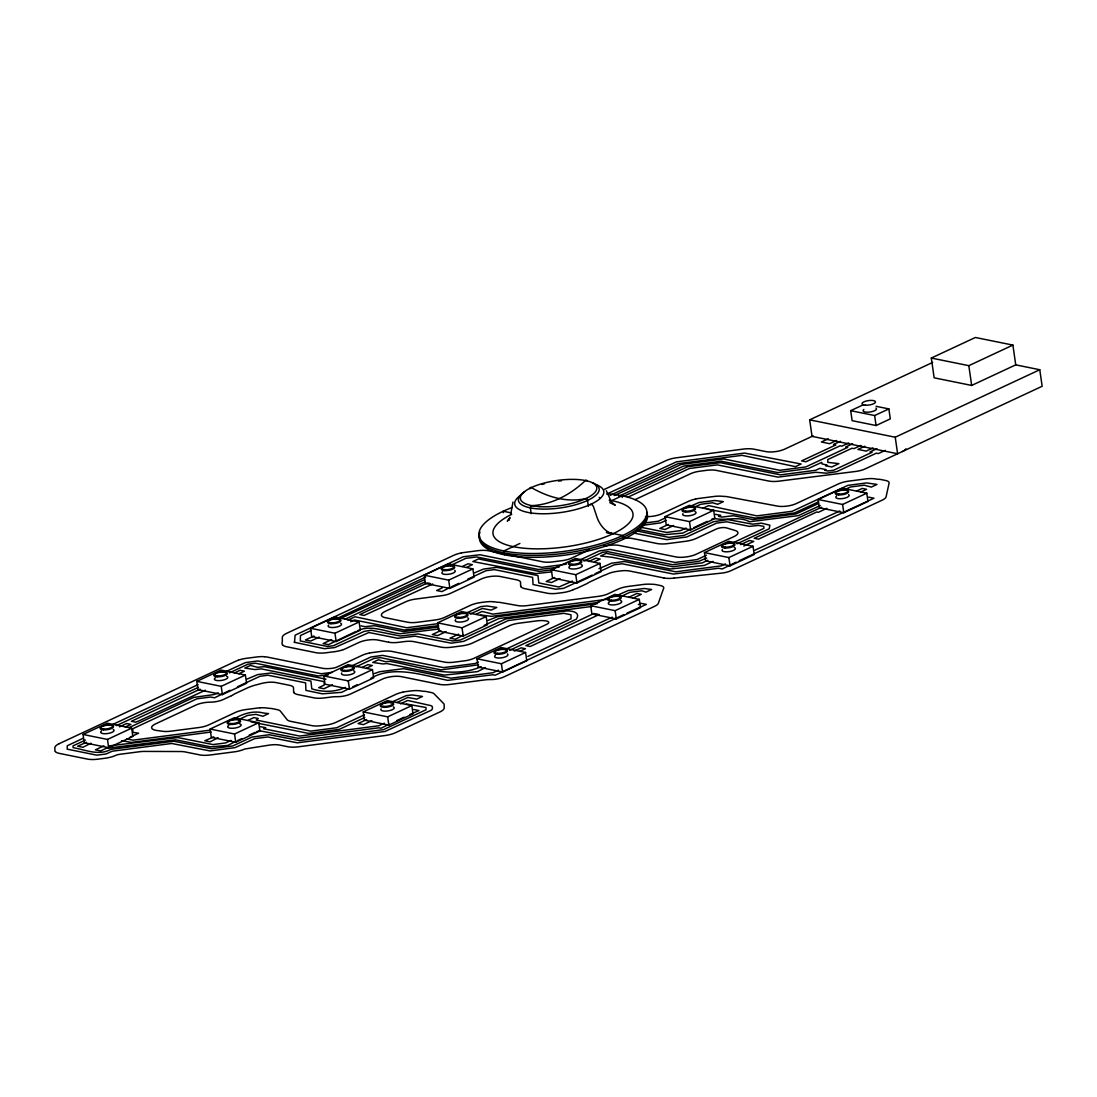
<?xml version="1.0" encoding="UTF-8"?>
<svg xmlns="http://www.w3.org/2000/svg" width="1097" height="1097" viewBox="0 0 1097 1097"><rect width="100%" height="100%" fill="white"/><g stroke="black" fill="none" stroke-linecap="round" stroke-linejoin="round"><path stroke-width="1.5" d="M510.667 514.397L512.998 502.015M400.487 703.835L407.741 700.462L431.135 705.686C432.958 706.029 432.835 709.608 431.203 710.253L384.992 731.48L297.342 742.82L267.764 736.951L254.545 738.665L235.073 747.633L210.048 750.938L171.694 743.478L112.237 751.212L105.998 753.996L96.906 755.175L67.219 749.155L67.26 745.768L83.358 738.171M294.257 642.239L324.369 648.684L334.722 647.573L368.907 632.503L397.841 638.289L415.064 636.15L451.361 643.185L463.702 641.347L508.295 620.532L563.872 613.305L570.961 614.745L571.03 618.763L506.101 649.081M577.228 582.054L563.57 588.349L555.713 589.226L533.046 584.536L532.635 577.365L494.39 569.604L486.012 570.687L467.829 579.161M510.023 517.29L508.857 520.156L509.666 518.25L507.294 521.102L509.296 519.018M59.224 743.656L235.937 661.162A12.245 4.031 -8.2 0 1 238.186 660.271M604.255 489.454L666.332 460.479A12.245 4.031 -8.2 0 1 668.457 459.643A13.603 4.47 -8.2 0 0 668.813 459.52A12.245 4.031 -8.2 0 1 670.898 458.889A12.245 4.031 -8.2 0 1 673.215 458.34A13.603 4.47 -8.2 0 0 673.627 458.258A12.245 4.031 -8.2 0 1 675.93 457.847A12.78 4.196 -8.2 0 1 677.014 457.71L742.902 449.139A12.89 4.237 -8.2 0 1 743.903 449.016A12.245 4.031 -8.2 0 1 746.289 448.81A13.603 4.47 -8.2 0 0 746.7 448.783A12.245 4.031 -8.2 0 1 748.977 448.728A12.245 4.031 -8.2 0 1 751.198 448.824A13.603 4.47 -8.2 0 0 751.555 448.851A12.245 4.031 -8.2 0 1 753.488 449.098A12.245 4.031 -8.2 0 1 753.968 449.18L765.733 451.566A13.603 4.47 -8.2 0 0 784.794 449.098L813.165 435.852M83.057 734.483L107.218 723.197L131.654 728.161L132.847 736.416L108.672 747.701L84.236 742.738L83.057 734.483L107.479 739.433L131.654 728.161M196.788 681.374L220.95 670.089L245.385 675.053L246.578 683.321L222.417 694.607L197.981 689.643L196.788 681.374L221.224 686.338L245.385 675.053M310.52 628.279L334.695 616.994L359.117 621.958L360.31 630.227L336.148 641.512L311.713 636.548L310.52 628.279L334.955 633.243L359.117 621.958M424.251 575.185L448.426 563.899L472.862 568.863L474.055 577.132L449.88 588.403L425.444 583.453L424.251 575.185L448.687 580.148L472.862 568.863M311.301 630.487L300.482 635.533L300.29 640.95L327.55 646.476L333.433 645.708L364.122 631.392L371.17 630.24L400.35 636.027L418.231 633.943L452.855 640.963L460.452 639.976L505.964 618.859L565.092 611.111C570.536 610.302 581.533 611.852 576.227 619.229L509.598 650.329M337.561 618.228L425.622 577.104M450.346 565.572L465.786 558.359L476.674 556.947L538.572 569.521L559.045 567.149M112.813 724.418L198.063 684.624M225.955 671.597L245.426 662.602L257.672 660.97L321.284 673.75L332.391 672.31M339.919 618.722L423.936 579.929M606.696 494.089L676.506 461.837L744.575 453.075L801.139 464.004L795.462 466.65L742.066 455.337L678.069 463.661L610.22 495.337M85.443 740.091L73.046 745.864L73.088 747.619C85.758 749.937 98.84 756.011 110.811 749.374L173.957 741.229L211.529 748.716L232.742 745.96L251.981 737.061L269.259 734.729L299.604 740.557L383.443 729.656L426.006 709.786L425.965 707.496L406.37 703.986M116.405 725.624L198.447 687.325M229.41 672.872L247.991 664.192L255.395 663.232L318.103 675.958L328.346 674.874M345.075 619.215L425.225 581.794M234.415 672.941L240.106 670.281L244.425 671.158L238.735 673.819M462.399 566.422L468.09 563.776L472.396 564.653L466.719 567.3M614.238 495.542L681.114 464.456L723.663 458.957L779.953 470.298L805.76 466.938L847.72 447.357L845.746 446.959L852.616 443.75M119.504 726.845L126.608 723.526L130.913 724.404L125.236 727.05M200.065 689.163L131.352 721.305L135.658 722.183L139.072 720.839L205.331 690.232M313.934 635.999L305.405 639.99L310.684 641.059L319.213 637.069M347.996 620.079L355.071 616.775L406.699 627.745L438.869 623.562M618.9 496.255L683.445 466.115L721.154 461.22L777.704 472.56L808.091 468.611L821.749 462.372L822.023 463.921L826.973 465.046L825.547 465.704L831.787 466.965L838.89 463.647L827.824 462.358L827.769 459.561L852.026 448.234L854.014 448.632L860.898 445.423M350.642 621.738L354.4 619.983L404.19 630.007L438.649 625.619M432.712 584.002L364.122 615.444L359.802 614.567L427.446 582.932L430.079 583.467M519.896 543.468L503.852 550.955L504.401 554.767M609.987 501.411L622.013 495.789L622.26 497.462M623.919 496.159L687.75 466.691L720.468 462.673L780.516 474.864L815.77 470.27L819.87 468.364L826.096 469.626L824.67 470.284L828.098 470.983L833.555 470.27L872.06 452.293L870.072 451.895L876.956 448.687M129.144 727.558L193.662 697.431L213.942 694.566L218.276 692.865M627.484 497.38L689.314 468.515L717.301 464.881L778.006 477.126L815.811 472.3L826.603 473.205L836.792 471.641L876.366 453.171L878.354 453.582L885.238 450.373M1015.74 364.862L971.668 385.431L934.15 377.821L931.312 358.047L975.384 337.478L1012.888 345.089L1015.74 364.862L1039.764 369.744L1042.15 386.267L865.176 468.899A13.603 4.47 -8.2 0 1 855.482 471.477L779.679 481.062A12.89 4.237 -8.2 0 1 778.678 481.185A12.245 4.031 -8.2 0 1 776.292 481.391L776.032 481.405A12.245 4.031 -8.2 0 1 773.495 481.473A12.245 4.031 -8.2 0 1 771.232 481.364A12.245 4.031 -8.2 0 1 769.079 481.103L716.314 470.394A13.603 4.47 -8.2 0 0 706.756 470.311L699.982 471.189A13.603 4.47 -8.2 0 0 690.479 473.753L635.094 499.601M103.927 745.85L95.398 749.827L100.663 750.897L106.176 748.319L175.547 739.817L210.514 746.838L227.806 745.425L235.855 741.353M331.664 639.606L323.135 643.582L328.401 644.652L355.812 631.529M442.16 587.937L436.647 590.515L441.913 591.585L449.962 587.498M451.457 586.813L458.903 583.33M230.027 690.26L214.532 697.815L210.638 697.02L196.898 698.816L132.806 728.737L132.874 732.33L138.579 733.194L130.049 737.184M237.473 686.777L260.03 676.259L267.97 675.217L305.61 682.869L305.912 690.37L322.285 693.825L341.674 692.344L349.724 688.272M809.668 419.849L895.234 437.223L897.607 453.747L812.041 436.373L809.668 419.849L932.669 362.421M231.494 695.676L223.157 699.571A12.245 4.031 -8.2 0 1 210.24 702.162A13.603 4.47 -8.2 0 0 195.897 705.056L155.513 723.91A13.603 4.47 -8.2 0 0 156.624 730.451L162.329 731.26A13.603 4.47 -8.2 0 0 170.885 731.178L199.133 727.503A13.603 4.47 -8.2 0 0 208.636 724.939L235.498 712.406A12.245 4.031 -8.2 0 1 236.033 712.159A12.245 4.031 -8.2 0 1 238.049 711.391A12.245 4.031 -8.2 0 1 240.312 710.691A12.245 4.031 -8.2 0 1 242.711 710.116L243.04 710.047A13.603 4.47 -8.2 0 1 245.783 709.581L257.055 708.114A12.245 4.031 -8.2 0 1 259.866 707.853M876.078 406.315L888.858 408.907L890.298 418.889L876.078 425.526L852.122 420.658L850.682 410.676L863.49 404.697M931.312 358.047L968.816 365.671L1012.888 345.089M850.682 410.676L874.638 415.544L888.858 408.907M589.199 549.885L571.592 558.099A13.603 4.47 -8.2 0 1 562.089 560.663L552.477 561.911A13.603 4.47 -8.2 0 1 542.933 561.829L488.247 550.721A12.602 4.141 -8.2 0 0 485.93 550.447A12.245 4.031 -8.2 0 0 483.612 550.337A12.245 4.031 -8.2 0 0 481.309 550.392A13.603 4.47 -8.2 0 1 480.911 550.42A12.245 4.031 -8.2 0 0 478.621 550.598A12.245 4.031 -8.2 0 0 477.826 550.694L464.017 552.504A13.603 4.47 -8.2 0 0 461.288 552.97M828.276 438.8L821.406 442.009L829.675 443.695L836.558 440.487M210.117 729.039L234.292 717.753L258.727 722.717L259.92 730.986L235.745 742.271L211.31 737.307L210.117 729.039L234.552 734.003L258.727 722.717M323.862 675.944L348.023 664.659L372.459 669.623L373.652 677.891L349.477 689.163L325.041 684.199L323.862 675.944L348.284 680.908L372.459 669.623M437.593 622.849L461.755 611.564L486.19 616.528L487.383 624.783L463.222 636.068L438.786 631.104L437.593 622.849L462.029 627.799L486.19 616.528M551.325 569.741L575.5 558.469L599.922 563.419L601.115 571.688L576.953 582.973L552.518 578.009L551.325 569.741L575.76 574.705L599.922 563.419M665.056 516.646L689.231 505.36L713.667 510.324L714.86 518.593L690.685 529.878L666.249 524.915L665.056 516.646L689.492 521.61L713.667 510.324M235.169 718.329C243.493 713.434 254.01 710.403 263.582 713.05L268.6 713.599L262.91 716.259L255.889 714.353L247.552 715.436L240.092 718.919M665.701 517.743L658.186 521.253L643.048 523.214M689.752 506.512L699.132 502.467L714.791 500.493L723.362 501.617L717.671 504.277L712.543 502.755L700.695 504.291L694.675 507.102M350.917 666.332L370.8 657.048L382.496 655.362L443.558 667.62L475.179 663.507L478.278 662.067M466.801 612.798L480.76 606.627L486.629 605.955L496.831 607.464L491.141 610.11L482.31 608.451L470.229 614.087M580.505 559.717L599.277 550.955L610.001 549.391L674.957 562.446L697.144 559.566L706.454 555.219M666.126 520.431L660.517 522.912L642.856 525.271M355.867 666.907L374.036 658.419L380.248 657.624L441.063 669.883L478.607 664.796M583.933 561.006L602.514 552.34L607.738 551.654L672.461 564.708L698.693 561.39L706.66 558.003M840.453 441.268L833.569 444.477L835.791 444.929L801.578 460.918L805.884 461.782L840.11 445.807L841.852 446.164L848.721 442.955M248.183 720.249L253.86 717.589L258.179 718.466L256.232 720.057L310.698 731.123L336.752 727.736L364.41 714.819M362.051 667.415L367.975 664.645L372.294 665.522L366.604 668.169M440.829 630.569L432.3 634.546L437.58 635.616L446.109 631.639M588.76 561.486L595.836 558.181L600.141 559.059L594.464 561.719M702.944 508.268L708.621 505.607L756.848 515.878L792.171 511.284L847.803 485.395L866.548 482.927L876.997 484.435L871.306 487.095L864.285 485.189L850.381 486.999L844.292 489.838M476.4 614.101L482.09 611.454L492.951 614.128L607.683 599.209M554.698 577.488L546.169 581.465L551.448 582.534L559.977 578.558M668.334 524.435L659.804 528.425L665.07 529.494L673.599 525.504M480.719 614.978L491.456 616.349L598.756 602.404M707.25 509.145L755.353 518.099L794.489 512.957L818.417 501.919M332.473 684.761L323.944 688.751L318.679 687.682L324.191 685.104L324.136 681.648L261.251 668.868L255.053 669.581L244.85 668.073L250.527 665.426L257.548 667.319L264.432 666.661L325.974 679.153M231.069 740.379L225.557 742.943L213.024 744.575L177.81 737.554L109.453 745.864M458.56 634.162L450.031 638.152L455.296 639.222L463.359 635.136M572.428 581.081L558.894 587.018L538.805 582.932L537.969 575.596L496.886 567.341L483.681 569.028L474.548 572.812M598.976 568.699L611.619 563.2L624.385 561.499L675.725 571.798L721.346 565.86L725.46 563.94M686.064 528.041L680.551 530.619L666.578 532.429L640.086 527.109M864.793 446.218L857.909 449.427L866.177 451.1L873.061 447.891M237.35 740.653L241.806 738.569M249.252 735.086L255.217 732.302M352.699 686.873L357.169 684.789M578.709 581.369L592.119 575.102M595.095 573.717L614.197 564.804L622.136 563.762L673.462 574.06L718.562 568.246L722.21 568.986L736.21 562.13M693.839 527.616L707.236 521.363M895.234 437.223L1039.764 369.744M363.23 711.898L387.406 700.613L411.841 705.577L413.034 713.832L388.859 725.117L364.423 720.153L363.23 711.898L387.666 716.848L411.841 705.577M476.976 658.79L501.137 647.504L525.573 652.468L526.766 660.737L502.591 672.022L478.155 667.058L476.976 658.79L501.398 663.754L525.573 652.468M590.707 605.695L614.869 594.409L639.304 599.373L640.497 607.642L616.336 618.927L591.9 613.963L590.707 605.695L615.143 610.659L639.304 599.373M704.439 552.6L728.614 541.315L753.036 546.279L754.229 554.547L730.067 565.819L705.632 560.869L704.439 552.6L728.874 557.564L753.036 546.279M818.17 499.505L842.345 488.22L866.781 493.184L867.974 501.439L843.799 512.724L819.363 507.76L818.17 499.505L842.606 504.469L866.781 493.184M617.117 595.369L628.293 590.488L644.117 588.486L651.659 589.473L645.968 592.119L641.772 590.789L629.843 592.325L622.095 595.932M390.532 702.629L406.233 695.635L412.211 694.95L422.482 696.458L416.791 699.118L407.782 697.459L397.032 702.478M732.823 542.905L763.855 528.411L763.827 526.423L758.795 525.394L749.388 526.382L726.721 521.788L716.643 523.104L686.695 536.995L666.715 539.628L633.394 532.991M818.307 503.578L796.12 513.931L752.844 519.553L733.386 515.7L722.004 517.085L718.576 516.385L720.715 515.384L715.45 514.315M364.766 717.534L339.316 729.327L308.435 733.386L250.994 721.84M737.088 543.797L769.23 528.781L769.888 525.216L761.304 523.132L752.569 524.174L727.942 519.594L713.407 521.719L684.13 535.391L668.964 537.365L635.766 530.742M820.268 505.552L798.451 515.604L749.58 521.747C738.02 515.576 726.036 521.349 714.312 518.374L711.706 519.279M740.708 544.606L749.457 540.519L753.776 541.397L743.78 546.059M366.604 719.591L358.075 723.581L363.354 724.651L371.883 720.66M593.984 613.442L525.874 645.626L530.18 646.503L599.264 614.512M628.65 597.33L636.918 593.463L641.238 594.341L632.955 598.208M707.743 560.334L702.217 562.912L672.749 566.751L606.257 553.313L600.58 555.973L612.455 557.358L670.253 569.014L704.48 565.394L713.009 561.403M821.612 507.267L754.201 538.298L758.507 539.176L816.758 511.984L818.348 512.313L826.877 508.336M514.301 651.028L521.13 647.847L525.449 648.725L519.759 651.371M856.565 491.086L862.256 488.426L866.575 489.303L860.884 491.963M384.334 723.197L378.822 725.775L299.714 736.06L263.582 728.723L265.721 727.722L260.442 726.653M638.344 604.612L641.101 603.323L646.366 604.392L626.936 613.154M498.449 670.171L492.937 672.735L451.1 678.179L403.819 668.663L379.727 671.707L374.31 673.572M396.579 720.688L404.025 717.219M623.96 614.539L495.186 675.217L492.964 674.765L447.727 680.359C422.907 675.19 392.671 664.823 370.58 678.536M739.186 560.745L749.621 555.877M844.882 517.578L882.235 500.136A13.603 4.47 -8.2 0 0 886.115 496.653L889.091 483.187A12.245 4.031 -8.2 0 0 885.526 480.459L881.22 479.581A12.245 4.031 -8.2 0 0 877.052 479.211L875.776 478.95A12.245 4.031 -8.2 0 0 873.774 478.703L873.555 478.69A12.245 4.031 -8.2 0 0 871.237 478.58A12.245 4.031 -8.2 0 0 868.934 478.635L868.577 478.649A12.245 4.031 -8.2 0 0 866.109 478.868L848.365 481.172A12.245 4.031 -8.2 0 0 845.952 481.597L845.595 481.665A12.245 4.031 -8.2 0 0 843.25 482.214A12.245 4.031 -8.2 0 0 841.07 482.872L840.809 482.968A12.245 4.031 -8.2 0 0 838.794 483.75L796.312 503.578A13.603 4.47 -8.2 0 1 777.499 506.101L727.75 496.79A13.603 4.47 -8.2 0 0 724.047 496.406A13.603 4.47 -8.2 0 1 722.388 496.297L721.703 496.242A12.245 4.031 -8.2 0 0 719.481 496.146A12.245 4.031 -8.2 0 0 717.177 496.201L716.876 496.214A12.245 4.031 -8.2 0 0 714.257 496.447L698.926 498.436A13.603 4.47 -8.2 0 0 696.184 498.902L695.896 498.97M572.991 589.816L572.579 589.994A12.245 4.031 -8.2 0 1 570.659 590.735L570.344 590.844A12.245 4.031 -8.2 0 1 568.095 591.53A12.245 4.031 -8.2 0 1 565.833 592.065L565.531 592.133A12.245 4.031 -8.2 0 1 563.035 592.572L557.742 593.258A12.245 4.031 -8.2 0 1 556.961 593.354A12.245 4.031 -8.2 0 1 554.657 593.546L554.396 593.559A12.245 4.031 -8.2 0 1 551.928 593.628A12.245 4.031 -8.2 0 1 549.638 593.518A12.615 4.155 -8.2 0 1 547.307 593.23L524.805 588.664A12.245 4.031 -8.2 0 1 523.146 588.17L523.036 588.115A12.245 4.031 -8.2 0 1 521.802 587.512A12.245 4.031 -8.2 0 1 521.075 586.84M844.663 517.688L730.835 570.742A12.245 4.031 -8.2 0 1 721.346 573.155L674.12 578.092M211.09 732.042L131.434 742.395L121.506 740.708M597.138 603.748L497.325 616.733L487.946 620.449M603.734 546.073L608.904 545.401A12.245 4.031 -8.2 0 1 609.685 545.319A12.245 4.031 -8.2 0 1 611.975 545.127A13.603 4.47 -8.2 0 0 612.387 545.099A12.245 4.031 -8.2 0 1 614.677 545.044A12.245 4.031 -8.2 0 1 616.994 545.154A12.602 4.141 -8.2 0 1 619.311 545.442L675.944 556.933A13.603 4.47 -8.2 0 0 685.502 557.015L686.461 556.892A13.603 4.47 -8.2 0 0 695.978 554.328L734.058 536.543A13.603 4.47 -8.2 0 0 735.072 530.454L726.475 527.89A6.801 2.235 -8.2 0 0 716.382 529.001L696.184 538.435A12.245 4.031 -8.2 0 1 695.704 538.641A12.245 4.031 -8.2 0 1 693.784 539.381A13.603 4.47 -8.2 0 0 693.441 539.505A12.245 4.031 -8.2 0 1 691.233 540.177A12.245 4.031 -8.2 0 1 688.957 540.711A13.603 4.47 -8.2 0 0 688.546 540.794A12.245 4.031 -8.2 0 1 686.16 541.219A12.89 4.237 -8.2 0 1 685.172 541.342L668.128 543.563A13.123 4.319 -8.2 0 1 667.264 543.673A12.245 4.031 -8.2 0 1 664.727 543.893A13.603 4.47 -8.2 0 0 664.316 543.92A12.245 4.031 -8.2 0 1 661.998 543.975A12.245 4.031 -8.2 0 1 659.804 543.879A13.603 4.47 -8.2 0 0 659.462 543.838A12.245 4.031 -8.2 0 1 657.624 543.618A12.245 4.031 -8.2 0 1 657.062 543.522L632.407 538.504A13.603 4.47 -8.2 0 0 622.849 538.421M566.271 564.173L541.945 567.341L479.855 554.739L463.222 556.755L295.12 635.163L294.49 642.513M554.095 569.521L539.395 571.441L478.511 558.908L472.821 561.554L536.022 573.608L551.626 571.88M592.257 606.408L498.874 618.557L484.202 625.4M438.8 626.99L403.49 631.584L374.406 625.688L364.944 626.675L361.05 625.88M439.253 628.965L400.117 633.751C386.117 632.009 370.923 624.152 357.307 630.844M334.791 651.632L326.385 652.729A12.245 4.031 -8.2 0 1 325.59 652.825A12.245 4.031 -8.2 0 1 323.3 653.017A13.603 4.47 -8.2 0 0 322.902 653.03A12.245 4.031 -8.2 0 1 320.598 653.099A12.245 4.031 -8.2 0 1 318.281 652.989A12.602 4.141 -8.2 0 1 315.963 652.701L286.303 646.668A12.245 4.031 -8.2 0 1 284.63 646.174A13.603 4.47 -8.2 0 0 284.411 646.078A12.245 4.031 -8.2 0 1 282.656 644.913M209.801 730.177L132.915 740.173L126.553 738.884M260.126 707.826L260.538 707.798A12.245 4.031 -8.2 0 1 262.827 707.743A12.245 4.031 -8.2 0 1 264.98 707.839L265.323 707.867A12.245 4.031 -8.2 0 1 267.243 708.1L271.096 708.484A12.245 4.031 -8.2 0 1 272.824 708.744L277.13 709.622A12.245 4.031 -8.2 0 1 280.393 711.144L287.085 719.646A13.603 4.47 -8.2 0 0 290.719 721.346L311.685 725.597A13.603 4.47 -8.2 0 0 321.243 725.679L326.07 725.048A13.603 4.47 -8.2 0 0 335.586 722.498L395.729 694.415A12.245 4.031 -8.2 0 1 396.209 694.195A12.245 4.031 -8.2 0 1 398.129 693.455A13.603 4.47 -8.2 0 0 398.485 693.331A12.245 4.031 -8.2 0 1 402.709 692.193M493.376 601.705L493.636 601.732A12.245 4.031 -8.2 0 1 495.474 601.951A12.245 4.031 -8.2 0 1 496.022 602.061L496.886 602.239A12.245 4.031 -8.2 0 1 501.041 602.596L518.182 605.64A13.603 4.47 -8.2 0 0 527.191 605.613L598.688 596.315A13.603 4.47 -8.2 0 0 608.204 593.751L618.269 589.062A12.245 4.031 -8.2 0 1 620.189 588.321L620.532 588.198A12.245 4.031 -8.2 0 1 622.739 587.526A12.245 4.031 -8.2 0 1 625.016 586.991L625.413 586.909A12.245 4.031 -8.2 0 1 627.813 586.497A12.245 4.031 -8.2 0 1 628.485 586.401L643.555 584.44A12.245 4.031 -8.2 0 1 646.106 584.221L646.503 584.207A12.245 4.031 -8.2 0 1 648.834 584.139A12.245 4.031 -8.2 0 1 650.343 584.194A13.603 4.47 -8.2 0 0 651.796 584.248A13.603 4.47 -8.2 0 1 656.061 584.646L660.188 585.483A12.245 4.031 -8.2 0 1 663.52 588.801A13.603 4.47 -8.2 0 0 663.315 589.226L658.584 602.568A13.603 4.47 -8.2 0 0 658.502 602.897A13.603 4.47 -8.2 0 1 654.621 606.312L542.741 658.735A13.603 4.47 -8.2 0 1 541.575 659.338L533.197 663.246A12.245 4.031 -8.2 0 1 532.182 663.685L503.811 676.972A12.245 4.031 -8.2 0 1 490.318 679.564A13.603 4.47 -8.2 0 0 484.833 679.893L450.25 684.391A13.123 4.319 -8.2 0 1 449.4 684.487A12.245 4.031 -8.2 0 1 446.849 684.72L446.602 684.734A12.245 4.031 -8.2 0 1 444.12 684.789A12.245 4.031 -8.2 0 1 441.926 684.693L441.625 684.665A12.245 4.031 -8.2 0 1 439.39 684.377M868.714 497.147L873.98 498.216L751.102 555.178M839.808 510.955L754.846 550.228M690.849 529.015L682.8 533.087L664.316 534.692L637.247 529.33M511.312 512.889L503.194 511.243L503.4 512.669M606.435 532.21L622.671 535.501L623.219 539.313M606.49 532.566L612.798 533.841A20.404 13.041 65 0 1 596.878 516.893L593.6 507.047A3.401 2.18 65 0 0 590.94 504.222L590.474 504.743M663.822 577.954L629.76 571.03A13.603 4.47 -8.2 0 0 619.791 571.016L616.775 571.427A13.603 4.47 -8.2 0 0 607.683 573.937L607.176 574.17A12.245 4.031 -8.2 0 1 605.009 575.034A13.603 4.47 -8.2 0 0 602.596 575.994L589.953 581.89A13.603 4.47 -8.2 0 0 588.088 582.932A13.603 4.47 -8.2 0 1 586.223 583.961L577.79 587.896A12.245 4.031 -8.2 0 1 575.623 588.746A13.603 4.47 -8.2 0 0 573.21 589.706M595.301 613.717L597.947 614.251M612.195 617.145L527.835 656.445M388.448 642.184L377.903 640.045A13.603 4.47 -8.2 0 0 358.842 642.513L345.486 648.752A12.245 4.031 -8.2 0 1 343.238 649.643M481.199 666.661C451.717 679.496 419.959 666.551 390.148 661.354L385.417 661.683L378.41 659.777L372.719 662.437L382.922 663.946L386.775 663.534L444.203 675.108L477.469 671.625L485.518 667.538M439.198 684.336L401.392 676.657A13.603 4.47 -8.2 0 0 382.332 679.139L350.3 694.099A12.245 4.031 -8.2 0 1 336.806 696.691A13.603 4.47 -8.2 0 0 331.321 697.02L324.808 697.857A12.753 4.196 -8.2 0 1 323.711 697.994A12.245 4.031 -8.2 0 1 321.421 698.186L321.119 698.199A12.245 4.031 -8.2 0 1 318.72 698.268A12.245 4.031 -8.2 0 1 316.402 698.158A12.602 4.141 -8.2 0 1 314.085 697.87L297.794 694.566A12.245 4.031 -8.2 0 1 296.012 694.017A12.245 4.031 -8.2 0 1 294.819 693.441A12.245 4.031 -8.2 0 1 294.051 692.742M345.418 687.394C335.065 692.303 322.765 692.344 311.795 688.847L310.945 681.1L271.137 673.01L257.713 674.586L247.168 679.043M413.72 709.485L418.985 710.554L409.976 714.435M389.12 724.171L381.07 728.243L378.849 727.805L298.233 738.281L259.317 730.712L256.712 731.617M213.819 736.869L204.81 740.763L210.076 741.833L218.125 737.746M86.416 742.285L77.668 746.221L82.933 747.29L90.982 743.218M609.809 502.673L615.28 505.237L611.769 502.303M606.353 490.77L611.166 501.315M968.816 365.671L971.668 385.431M874.638 415.544L876.078 425.526M842.606 504.469L843.799 512.724M728.874 557.564L730.067 565.819M689.492 521.61L690.685 529.878M615.143 610.659L616.336 618.927M588.376 506.238L587.539 500.438A1.7 1.083 65 0 0 585.757 498.614A129.693 82.906 65 0 1 531.373 487.575A1.7 1.083 65 0 0 530.043 488.768M575.76 574.705L576.953 582.973M531.195 513.684L530.358 507.884A1.7 1.179 -78.5 0 1 531.675 505.648A129.693 90.16 -78.5 0 0 585.469 480.527A1.7 1.179 -78.5 0 1 587.142 481.007M501.398 663.754L502.591 672.022M462.029 627.799L463.222 636.068M448.687 580.148L449.88 588.403M387.666 716.848L388.859 725.117M348.284 680.908L349.477 689.163M334.955 633.243L336.148 641.512M234.552 734.003L235.745 742.271M221.224 686.338L222.417 694.607M107.479 739.433L108.672 747.701M520.622 585.729L520.568 582.493A13.603 4.47 -8.2 0 0 516.564 579.819L500.314 576.515A13.603 4.47 -8.2 0 0 481.254 578.997L450.538 593.34A12.245 4.031 -8.2 0 1 441.981 595.644L415.598 599.072A13.603 4.47 -8.2 0 0 406.096 601.622L385.294 611.331A13.603 4.47 -8.2 0 0 385.404 617.707L407.686 622.232A13.603 4.47 -8.2 0 0 417.23 622.314L434.974 619.997A13.603 4.47 -8.2 0 0 444.491 617.446L470.586 605.27A12.245 4.031 -8.2 0 1 472.711 604.433L473.054 604.31A12.245 4.031 -8.2 0 1 475.193 603.665A12.245 4.031 -8.2 0 1 477.469 603.131L477.881 603.048A12.245 4.031 -8.2 0 1 480.157 602.637A12.245 4.031 -8.2 0 1 480.966 602.527L485.848 601.896A12.245 4.031 -8.2 0 1 488.357 601.677L488.768 601.663A12.245 4.031 -8.2 0 1 493.047 601.705M293.598 691.631L293.543 687.984A13.603 4.47 -8.2 0 0 289.539 685.31L276.046 682.581A13.603 4.47 -8.2 0 0 261.443 683.486L254.586 685.31A13.603 4.47 -8.2 0 0 251.405 686.338A12.245 4.031 -8.2 0 1 250.363 686.708A13.603 4.47 -8.2 0 0 247.949 687.668L235.32 693.565A13.603 4.47 -8.2 0 0 233.455 694.593A13.603 4.47 -8.2 0 1 231.549 695.649M520.979 586.703A12.245 4.031 -8.2 0 1 520.636 585.812M664.014 577.982A12.245 4.031 -8.2 0 0 666.208 578.27L666.551 578.311A12.245 4.031 -8.2 0 0 668.745 578.407A12.245 4.031 -8.2 0 0 671.076 578.352L671.474 578.325A12.245 4.031 -8.2 0 0 674.024 578.105M695.608 499.039A12.245 4.031 -8.2 0 0 691.357 500.191L691 500.314A12.245 4.031 -8.2 0 0 689.19 501.014A12.245 4.031 -8.2 0 0 688.642 501.26L661.861 513.753A13.603 4.47 -8.2 0 1 645.502 516.577M905.971 448.796A13.603 4.47 -8.2 0 1 902.351 451.539M460.946 553.039A12.245 4.031 -8.2 0 0 458.669 553.574A12.245 4.031 -8.2 0 0 456.448 554.259A13.603 4.47 -8.2 0 1 456.105 554.369A12.245 4.031 -8.2 0 0 454.281 555.082A12.245 4.031 -8.2 0 0 453.733 555.315L286.66 633.312A12.245 4.031 -8.2 0 0 286.152 633.572A12.245 4.031 -8.2 0 0 284.781 634.354A13.603 4.47 -8.2 0 1 284.548 634.505A12.245 4.031 -8.2 0 0 283.396 635.396A12.245 4.031 -8.2 0 0 282.697 636.26A13.603 4.47 -8.2 0 1 282.615 636.411A12.245 4.031 -8.2 0 0 282.299 637.288L282.34 641.361A13.603 4.47 -8.2 0 1 282.217 642.019A12.245 4.031 -8.2 0 0 282.094 642.527L282.107 643.733A12.245 4.031 -8.2 0 0 282.464 644.721A13.603 4.47 -8.2 0 1 282.56 644.844M335.051 651.591A12.245 4.031 -8.2 0 0 337.862 651.111A13.603 4.47 -8.2 0 1 338.274 651.028A12.245 4.031 -8.2 0 0 340.55 650.494A12.245 4.031 -8.2 0 0 342.689 649.849A13.603 4.47 -8.2 0 1 343.032 649.726M388.64 642.211A12.245 4.031 -8.2 0 0 390.834 642.513A13.603 4.47 -8.2 0 1 391.19 642.54A12.245 4.031 -8.2 0 0 393.412 642.636A12.245 4.031 -8.2 0 0 395.702 642.581A13.603 4.47 -8.2 0 1 396.113 642.554A12.245 4.031 -8.2 0 0 398.622 642.335L404.519 641.58A13.603 4.47 -8.2 0 1 414.063 641.663L440.953 647.12A12.245 4.031 -8.2 0 0 441.501 647.216A12.245 4.031 -8.2 0 0 443.339 647.449A13.603 4.47 -8.2 0 1 443.695 647.477A12.245 4.031 -8.2 0 0 445.876 647.573A12.245 4.031 -8.2 0 0 448.207 647.518A13.603 4.47 -8.2 0 1 448.604 647.491A12.245 4.031 -8.2 0 0 451.155 647.271L461.823 645.886A12.245 4.031 -8.2 0 0 462.495 645.79A12.245 4.031 -8.2 0 0 464.881 645.379A13.603 4.47 -8.2 0 1 465.293 645.297A12.245 4.031 -8.2 0 0 467.555 644.762A12.245 4.031 -8.2 0 0 469.763 644.09A13.603 4.47 -8.2 0 1 470.119 643.966A12.245 4.031 -8.2 0 0 472.039 643.226A12.245 4.031 -8.2 0 0 472.519 643.007L509.447 625.77A13.603 4.47 -8.2 0 1 518.963 623.206L536.694 620.902A13.603 4.47 -8.2 0 1 546.1 620.957L546.717 621.08A6.801 2.235 -8.2 0 1 546.841 624.275L474.014 658.282A13.603 4.47 -8.2 0 1 464.511 660.833L454.103 662.19A13.603 4.47 -8.2 0 1 444.559 662.108L392.136 651.467A12.245 4.031 -8.2 0 0 391.588 651.357A12.245 4.031 -8.2 0 0 389.668 651.124A13.603 4.47 -8.2 0 1 389.312 651.097A12.245 4.031 -8.2 0 0 387.172 651.001A12.245 4.031 -8.2 0 0 384.882 651.07A13.603 4.47 -8.2 0 1 384.471 651.083A12.245 4.031 -8.2 0 0 382.181 651.275A12.245 4.031 -8.2 0 0 381.386 651.371L372.267 652.564A13.603 4.47 -8.2 0 0 369.524 653.044M369.195 653.113A12.245 4.031 -8.2 0 0 366.905 653.647A12.245 4.031 -8.2 0 0 364.698 654.319A13.603 4.47 -8.2 0 1 364.341 654.443A12.245 4.031 -8.2 0 0 362.531 655.142A12.245 4.031 -8.2 0 0 361.983 655.389L337.19 666.962A6.801 2.235 -8.2 0 1 332.432 668.238L331.829 668.32A13.603 4.47 -8.2 0 1 322.271 668.238L267.311 657.076A12.245 4.031 -8.2 0 0 266.749 656.98A12.245 4.031 -8.2 0 0 264.925 656.746A13.603 4.47 -8.2 0 1 264.569 656.719M264.322 656.719A12.245 4.031 -8.2 0 0 260.044 656.678A13.603 4.47 -8.2 0 1 259.646 656.705A12.245 4.031 -8.2 0 0 257.123 656.925L246.633 658.282A12.245 4.031 -8.2 0 0 245.838 658.392A12.245 4.031 -8.2 0 0 243.561 658.79A13.603 4.47 -8.2 0 1 243.15 658.872A12.245 4.031 -8.2 0 0 240.86 659.42A12.245 4.031 -8.2 0 0 238.735 660.065A13.603 4.47 -8.2 0 1 238.378 660.188M59.06 743.739A12.245 4.031 -8.2 0 0 57.291 744.726A13.603 4.47 -8.2 0 1 57.071 744.877A12.245 4.031 -8.2 0 0 55.974 745.741A12.245 4.031 -8.2 0 0 55.261 746.591A13.603 4.47 -8.2 0 1 55.179 746.742A12.245 4.031 -8.2 0 0 54.85 747.811L54.891 750.403A12.245 4.031 -8.2 0 0 54.919 750.663A12.245 4.031 -8.2 0 0 55.248 751.39A13.603 4.47 -8.2 0 1 55.344 751.514M55.453 751.582A12.245 4.031 -8.2 0 0 57.195 752.748A13.603 4.47 -8.2 0 1 57.414 752.844A12.245 4.031 -8.2 0 0 59.087 753.337L87.582 759.124A12.602 4.141 -8.2 0 0 89.913 759.412A12.245 4.031 -8.2 0 0 92.23 759.522A12.245 4.031 -8.2 0 0 94.52 759.467A13.603 4.47 -8.2 0 1 94.932 759.439A12.245 4.031 -8.2 0 0 97.208 759.247A12.245 4.031 -8.2 0 0 98.003 759.165L105.024 758.246A12.245 4.031 -8.2 0 0 105.819 758.137A12.245 4.031 -8.2 0 0 108.109 757.725A13.603 4.47 -8.2 0 1 108.507 757.643A12.245 4.031 -8.2 0 0 110.797 757.108A12.245 4.031 -8.2 0 0 112.922 756.464A13.603 4.47 -8.2 0 1 113.279 756.34A12.245 4.031 -8.2 0 0 115.404 755.518A6.801 2.235 -8.2 0 1 120.108 754.256L139.442 751.747A13.603 4.47 -8.2 0 1 144.434 751.418L180.594 751.527A13.603 4.47 -8.2 0 1 185.16 751.939L199.956 754.928A12.615 4.155 -8.2 0 0 202.273 755.216A12.245 4.031 -8.2 0 0 204.563 755.326A12.245 4.031 -8.2 0 0 206.88 755.271A13.603 4.47 -8.2 0 1 207.292 755.243A12.245 4.031 -8.2 0 0 209.596 755.051A12.245 4.031 -8.2 0 0 210.377 754.969L233.784 751.911A12.89 4.237 -8.2 0 0 234.772 751.788A12.245 4.031 -8.2 0 0 237.171 751.363A13.603 4.47 -8.2 0 1 237.569 751.28A12.245 4.031 -8.2 0 0 239.845 750.746A12.245 4.031 -8.2 0 0 242.053 750.074A13.603 4.47 -8.2 0 1 242.396 749.95A12.245 4.031 -8.2 0 0 244.316 749.21A12.245 4.031 -8.2 0 0 244.796 749.004L269.026 745.165A13.603 4.47 -8.2 0 1 279.708 745.082L287.702 746.714A12.245 4.031 -8.2 0 0 288.25 746.81A12.245 4.031 -8.2 0 0 290.102 747.043A13.603 4.47 -8.2 0 1 290.444 747.071A12.245 4.031 -8.2 0 0 292.638 747.167A12.245 4.031 -8.2 0 0 294.956 747.112A13.603 4.47 -8.2 0 1 295.367 747.084A12.245 4.031 -8.2 0 0 297.904 746.865L384.485 735.607A12.89 4.237 -8.2 0 0 385.472 735.484A12.245 4.031 -8.2 0 0 387.872 735.059A13.603 4.47 -8.2 0 1 388.269 734.976A12.245 4.031 -8.2 0 0 390.546 734.442A12.245 4.031 -8.2 0 0 392.753 733.77A13.603 4.47 -8.2 0 1 393.096 733.646A12.245 4.031 -8.2 0 0 395.016 732.906A12.245 4.031 -8.2 0 0 395.496 732.7L439.828 711.994A12.245 4.031 -8.2 0 0 440.281 711.775A12.245 4.031 -8.2 0 0 441.734 710.938A13.603 4.47 -8.2 0 1 441.968 710.801A12.245 4.031 -8.2 0 0 443.106 709.91A12.245 4.031 -8.2 0 0 443.791 709.06A13.603 4.47 -8.2 0 1 443.887 708.909A12.245 4.031 -8.2 0 0 444.189 708.072A12.89 4.237 -8.2 0 0 444.203 707.73L444.162 704.809A12.766 4.196 -8.2 0 0 444.134 704.452A12.245 4.031 -8.2 0 0 443.791 703.726A13.603 4.47 -8.2 0 1 443.695 703.602A12.245 4.031 -8.2 0 0 443.243 703.122A13.603 4.47 -8.2 0 1 442.982 702.889L434.124 693.839A12.245 4.031 -8.2 0 0 431.011 692.481L426.692 691.604A12.245 4.031 -8.2 0 0 422.537 691.233L421.605 691.055A12.245 4.031 -8.2 0 0 421.056 690.945A12.245 4.031 -8.2 0 0 419.136 690.712A13.603 4.47 -8.2 0 1 418.78 690.685A12.245 4.031 -8.2 0 0 416.682 690.589A12.245 4.031 -8.2 0 0 414.351 690.657A13.603 4.47 -8.2 0 1 413.939 690.671A12.245 4.031 -8.2 0 0 411.636 690.863A12.245 4.031 -8.2 0 0 410.868 690.959L406.425 691.535A12.245 4.031 -8.2 0 0 405.753 691.631A12.245 4.031 -8.2 0 0 403.367 692.056A13.603 4.47 -8.2 0 1 402.956 692.138M293.955 692.618A12.245 4.031 -8.2 0 1 293.612 691.713M875.941 408.098A6.801 2.235 -8.2 0 1 869.482 412.088A6.801 2.235 -8.2 0 1 863.86 409.469M694.895 511.49A6.801 2.235 -8.2 0 1 690.383 515.59A6.801 2.235 -8.2 0 1 682.924 513.643M848.639 494.637A6.801 2.235 -8.2 0 1 842.181 498.628A6.801 2.235 -8.2 0 1 836.572 496.009M734.277 547.444A6.801 2.235 -8.2 0 1 729.766 551.53A6.801 2.235 -8.2 0 1 722.306 549.583M581.163 564.585A6.801 2.235 -8.2 0 1 580.121 567.697A6.801 2.235 -8.2 0 1 571.194 568.849A6.801 2.235 -8.2 0 1 570.056 566.038M454.72 570.317A6.801 2.235 -8.2 0 1 448.262 574.321A6.801 2.235 -8.2 0 1 442.653 571.702M620.532 600.539A6.801 2.235 -8.2 0 1 619.503 603.638A6.801 2.235 -8.2 0 1 610.563 604.804A6.801 2.235 -8.2 0 1 609.438 601.979M467.761 617.83A6.801 2.235 -8.2 0 1 462.262 621.889A6.801 2.235 -8.2 0 1 455.694 619.599M340.701 623.261A6.801 2.235 -8.2 0 1 335.188 627.333A6.801 2.235 -8.2 0 1 328.62 625.029M393.412 706.866A6.801 2.235 -8.2 0 1 388.242 710.883A6.801 2.235 -8.2 0 1 381.098 708.881M239.571 723.759A6.801 2.235 -8.2 0 1 239.215 726.845A6.801 2.235 -8.2 0 1 230.137 728.175A6.801 2.235 -8.2 0 1 228.848 725.323M113.224 729.45A6.801 2.235 -8.2 0 1 107.383 733.564A6.801 2.235 -8.2 0 1 101.445 730.986M507.445 653.935A6.801 2.235 -8.2 0 1 500.972 657.926A6.801 2.235 -8.2 0 1 495.364 655.307M353.687 670.788A6.801 2.235 -8.2 0 1 349.175 674.874A6.801 2.235 -8.2 0 1 341.729 672.927M226.613 676.218A6.801 2.235 -8.2 0 1 225.584 679.317A6.801 2.235 -8.2 0 1 216.644 680.483A6.801 2.235 -8.2 0 1 215.519 677.658M599.195 497.352A40.808 13.425 -8.2 0 1 599.922 498.203M607.971 493.842A84.784 27.891 -8.2 0 1 628.019 532.827A84.784 27.891 -8.2 0 1 502.44 550.667A84.784 27.891 -8.2 0 1 512.217 507.445M646.586 512.381A84.784 27.891 -8.2 0 1 566.943 554.863A84.784 27.891 -8.2 0 1 479.65 536.09M592.682 482.872A40.808 13.425 -8.2 0 1 585.428 501.37A40.808 13.425 -8.2 0 1 532.47 508.268A40.808 13.425 -8.2 0 1 524.654 491.73M541.795 484.504A40.808 13.425 -8.2 0 1 544.455 483.777M558.565 481.089A40.808 13.425 -8.2 0 1 561.458 480.747M646.983 512.381A84.784 27.891 -8.2 0 1 560.663 553.738A84.784 27.891 -8.2 0 1 479.979 532.1M595.836 484.559A44.991 14.796 -8.2 0 1 590.021 504.647A44.991 14.796 -8.2 0 1 532.086 513.108A44.991 14.796 -8.2 0 1 520.143 495.625M609.164 500.177A70.702 23.243 -8.2 0 1 615.184 532.689A70.702 23.243 -8.2 0 1 515.755 547.115A70.702 23.243 -8.2 0 1 511.723 514.315M865.423 405.191A6.801 2.235 -8.2 0 0 875.502 401.927A6.801 2.235 -8.2 0 0 865.368 401.283A6.801 2.235 -8.2 0 0 865.423 405.191M685.474 512.066A6.801 2.235 -8.2 0 0 695.553 508.802A6.801 2.235 -8.2 0 0 685.406 508.158A6.801 2.235 -8.2 0 0 685.474 512.066M685.707 511.188A6.116 2.016 -8.2 0 0 694.771 508.254A6.116 2.016 -8.2 0 0 685.666 507.678A6.116 2.016 -8.2 0 0 685.707 511.188M838.588 494.912A6.801 2.235 -8.2 0 0 848.667 491.648A6.801 2.235 -8.2 0 0 838.519 491.017A6.801 2.235 -8.2 0 0 838.588 494.912M838.821 494.034A6.116 2.016 -8.2 0 0 847.885 491.099A6.116 2.016 -8.2 0 0 838.78 490.524A6.116 2.016 -8.2 0 0 838.821 494.034M724.856 548.006A6.801 2.235 -8.2 0 0 734.935 544.743A6.801 2.235 -8.2 0 0 724.788 544.112A6.801 2.235 -8.2 0 0 724.856 548.006M725.09 547.129A6.116 2.016 -8.2 0 0 734.154 544.194A6.116 2.016 -8.2 0 0 725.035 543.618A6.116 2.016 -8.2 0 0 725.09 547.129M571.743 565.161A6.801 2.235 -8.2 0 0 581.821 561.897A6.801 2.235 -8.2 0 0 571.674 561.253A6.801 2.235 -8.2 0 0 571.743 565.161M571.976 564.283A6.116 2.016 -8.2 0 0 581.04 561.349A6.116 2.016 -8.2 0 0 571.921 560.773A6.116 2.016 -8.2 0 0 571.976 564.283M444.669 570.591A6.801 2.235 -8.2 0 0 454.748 567.327A6.801 2.235 -8.2 0 0 444.6 566.696A6.801 2.235 -8.2 0 0 444.669 570.591M444.902 569.713A6.116 2.016 -8.2 0 0 453.966 566.779A6.116 2.016 -8.2 0 0 444.861 566.203A6.116 2.016 -8.2 0 0 444.902 569.713M611.125 601.115A6.801 2.235 -8.2 0 0 621.19 597.851A6.801 2.235 -8.2 0 0 611.056 597.207A6.801 2.235 -8.2 0 0 611.125 601.115M611.358 600.237A6.116 2.016 -8.2 0 0 620.422 597.303A6.116 2.016 -8.2 0 0 611.303 596.727A6.116 2.016 -8.2 0 0 611.358 600.237M458.011 618.255A6.801 2.235 -8.2 0 0 468.076 614.992A6.801 2.235 -8.2 0 0 457.943 614.361A6.801 2.235 -8.2 0 0 458.011 618.255M458.244 617.378A6.116 2.016 -8.2 0 0 467.308 614.443A6.116 2.016 -8.2 0 0 458.189 613.867A6.116 2.016 -8.2 0 0 458.244 617.378M330.937 623.699A6.801 2.235 -8.2 0 0 341.016 620.436A6.801 2.235 -8.2 0 0 330.869 619.791A6.801 2.235 -8.2 0 0 330.937 623.699M331.171 622.822A6.116 2.016 -8.2 0 0 340.235 619.887A6.116 2.016 -8.2 0 0 331.116 619.311A6.116 2.016 -8.2 0 0 331.171 622.822M383.648 707.304A6.801 2.235 -8.2 0 0 393.727 704.041A6.801 2.235 -8.2 0 0 383.58 703.41A6.801 2.235 -8.2 0 0 383.648 707.304M383.881 706.427A6.116 2.016 -8.2 0 0 392.945 703.492A6.116 2.016 -8.2 0 0 383.84 702.916A6.116 2.016 -8.2 0 0 383.881 706.427M230.535 724.459A6.801 2.235 -8.2 0 0 240.613 721.182A6.801 2.235 -8.2 0 0 230.466 720.551A6.801 2.235 -8.2 0 0 230.535 724.459M230.768 723.581A6.116 2.016 -8.2 0 0 239.832 720.647A6.116 2.016 -8.2 0 0 230.727 720.071A6.116 2.016 -8.2 0 0 230.768 723.581M103.461 729.889A6.801 2.235 -8.2 0 0 113.54 726.625A6.801 2.235 -8.2 0 0 103.406 725.995A6.801 2.235 -8.2 0 0 103.461 729.889M103.694 729.011A6.116 2.016 -8.2 0 0 112.772 726.077A6.116 2.016 -8.2 0 0 103.653 725.501A6.116 2.016 -8.2 0 0 103.694 729.011M497.38 654.21A6.801 2.235 -8.2 0 0 507.458 650.946A6.801 2.235 -8.2 0 0 497.325 650.302A6.801 2.235 -8.2 0 0 497.38 654.21M497.613 653.332A6.116 2.016 -8.2 0 0 506.691 650.398A6.116 2.016 -8.2 0 0 497.572 649.822A6.116 2.016 -8.2 0 0 497.613 653.332M344.266 671.35A6.801 2.235 -8.2 0 0 354.345 668.087A6.801 2.235 -8.2 0 0 344.211 667.456A6.801 2.235 -8.2 0 0 344.266 671.35M344.499 670.473A6.116 2.016 -8.2 0 0 353.577 667.538A6.116 2.016 -8.2 0 0 344.458 666.962A6.116 2.016 -8.2 0 0 344.499 670.473M217.206 676.794A6.801 2.235 -8.2 0 0 227.271 673.531A6.801 2.235 -8.2 0 0 217.137 672.886A6.801 2.235 -8.2 0 0 217.206 676.794M217.439 675.917A6.116 2.016 -8.2 0 0 226.503 672.982A6.116 2.016 -8.2 0 0 217.384 672.406A6.116 2.016 -8.2 0 0 217.439 675.917M539.628 506.649A38.601 12.698 -8.2 0 0 596.809 488.11A38.601 12.698 -8.2 0 0 539.258 484.504A38.601 12.698 -8.2 0 0 539.628 506.649"/></g></svg>
